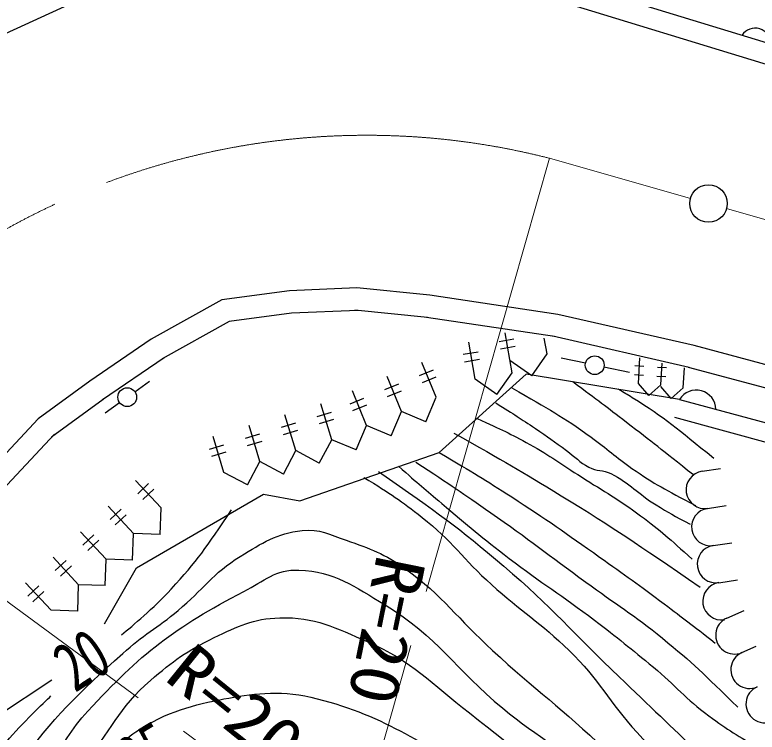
# Model space of a CAD drawing. Units: millimetres, scale not verified. Extents: x 40000 to 680000, y 20000 to 380000.
# Drawn here: x 450973 to 470744, y 296714 to 315824 of the extents above; entities that cross this region are included whole.
import ezdxf
from ezdxf.enums import TextEntityAlignment as Align

# ---------------------------------------------------------------- set-up
doc = ezdxf.new("R2010")
doc.units = ezdxf.units.MM
doc.header["$LTSCALE"] = 1000
doc.linetypes.add('CHAIN', pattern=[18.5, 12, -1.5, 3.5, -1.5])
for name, color, linetype, lineweight in [('M-BGD', 7, 'Continuous', 25), ('M-BMK', 2, 'CHAIN', 13), ('M-BMK-SRVR', 3, 'Continuous', 25)]:
    doc.layers.add(name, color=color, linetype=linetype, lineweight=lineweight)
doc.styles.add('ＭＳ ゴシック', font='')
doc.styles.get('ＭＳ ゴシック').set_extended_font_data('MS Gothic')

msp = doc.modelspace()

# ---------------------------------------------------------------- linework, layer by layer
at = {"layer": 'M-BGD'}
for p, q in [((463993, 317226), (473628, 314277)), ((463858, 316693), (473467, 313751)), ((450411, 315190), (452408, 316098)), ((458289, 308475), (456489, 308230)), ((460086, 308551), (458289, 308475)), ((462026, 308357), (460086, 308551)), ((456489, 308230), (454608, 307185)), ((465437, 307845), (462026, 308357)), ((458342, 307877), (456682, 307651)), ((460111, 307951), (458342, 307877)), ((461966, 307760), (460026, 307954)), ((469068, 307013), (465437, 307845)), ((456682, 307651), (454899, 306660)), ((465348, 307251), (461936, 307764)), ((464219, 306286), (464034, 307351)), ((468934, 306428), (465303, 307260)), ((454608, 307185), (452968, 306064)), ((463234, 306115), (463062, 307100)), ((464266, 307183), (463872, 307115)), ((465147, 306789), (465073, 307214)), ((464300, 306986), (463906, 306918)), ((485122, 302726), (469068, 307013)), ((454946, 306689), (453306, 305568)), ((463311, 306839), (462917, 306771)), ((464740, 306210), (465147, 306789)), ((466172, 306541), (465520, 306678)), ((467581, 306005), (467623, 306682)), ((462193, 305636), (461816, 306563)), ((463345, 306642), (462951, 306573)), ((464740, 306210), (464161, 306617)), ((467729, 306455), (467490, 306470)), ((468180, 305968), (468216, 306547)), ((462114, 306360), (461743, 306209)), ((463812, 305708), (464219, 306286)), ((467346, 306294), (466661, 306438)), ((468328, 306418), (468089, 306433)), ((468776, 305883), (468809, 306420)), ((484968, 302146), (468914, 306433)), ((452968, 306064), (451596, 305061)), ((454170, 305784), (454560, 306062)), ((461267, 305259), (460889, 306186)), ((462189, 306175), (461819, 306024)), ((462278, 304163), (464588, 306251)), ((463812, 305708), (463234, 306115)), ((468678, 305578), (464588, 306251)), ((467715, 306216), (467475, 306230)), ((468313, 306179), (468074, 306193)), ((461188, 305983), (460817, 305832)), ((467862, 305687), (467581, 306005)), ((467862, 305687), (468180, 305968)), ((468458, 305602), (468177, 305920)), ((468458, 305602), (468776, 305883)), ((460340, 304882), (459963, 305808)), ((461263, 305798), (460893, 305647)), ((453322, 305579), (451950, 304576)), ((453380, 305220), (453763, 305494)), ((459414, 304505), (459124, 305462)), ((460262, 305606), (459891, 305455)), ((461918, 304985), (462193, 305636)), ((468678, 305578), (485198, 301085)), ((460337, 305421), (459967, 305270)), ((458457, 304215), (458167, 305172)), ((459402, 305233), (459020, 305117)), ((460992, 304608), (461267, 305259)), ((461918, 304985), (461267, 305259)), ((485058, 300605), (468547, 305095)), ((451596, 305061), (445259, 298315)), ((457500, 303925), (457210, 304882)), ((458445, 304943), (458063, 304827)), ((459460, 305042), (459078, 304926)), ((460066, 304231), (460340, 304882)), ((460992, 304608), (460340, 304882)), ((458504, 304751), (458121, 304635)), ((452033, 304650), (445696, 297904)), ((456543, 303634), (456253, 304591)), ((457489, 304653), (457106, 304537)), ((459081, 303882), (459414, 304505)), ((460066, 304231), (459414, 304505)), ((456532, 304362), (456149, 304246)), ((457547, 304461), (457164, 304345)), ((456590, 304171), (456207, 304055)), ((458124, 303591), (458457, 304215)), ((459081, 303882), (458457, 304215)), ((458564, 302879), (462278, 304163)), ((457167, 303301), (457500, 303925)), ((458124, 303591), (457500, 303925)), ((469277, 303663), (469771, 303737)), ((457167, 303301), (456543, 303634)), ((454868, 302686), (454187, 303418)), ((454537, 303335), (454245, 303062)), ((454674, 303188), (454381, 302916)), ((454209, 301093), (457598, 303055)), ((457598, 303055), (458564, 302879)), ((454136, 302005), (453455, 302737)), ((469425, 302674), (469920, 302748)), ((453805, 302653), (453513, 302381)), ((453942, 302507), (453649, 302234)), ((454843, 301980), (454868, 302686)), ((453404, 301323), (452723, 302055)), ((453073, 301972), (452781, 301699)), ((454111, 301298), (454136, 302005)), ((454843, 301980), (454136, 302005)), ((453210, 301826), (452917, 301553)), ((469574, 301685), (470068, 301759)), ((452672, 300642), (451991, 301374)), ((453379, 300617), (453404, 301323)), ((454111, 301298), (453404, 301323)), ((452342, 301291), (452049, 301018)), ((452478, 301144), (452185, 300872)), ((453365, 299599), (454209, 301093)), ((469722, 300696), (470217, 300771)), ((451940, 299961), (451259, 300692)), ((451610, 300609), (451317, 300337)), ((452647, 299935), (452672, 300642)), ((453379, 300617), (452672, 300642)), ((451746, 300463), (451453, 300190)), ((452647, 299935), (451940, 299961)), ((469937, 299750), (470394, 299952)), ((470340, 298835), (470717, 299001)), ((450394, 297077), (451957, 298106))]:
    msp.add_line(p, q, dxfattribs=at)
for centre in [(466417, 306490), (453967, 305639)]:
    msp.add_circle(centre, 250, dxfattribs=at)
for centre, radius, start, end in [((470689, 315054), 417, 359.2388, 146.7184), ((469122, 305306), 521, 1.0454, 148.525), ((469351, 303169), 500, 98.5334, 278.5334), ((469499, 302180), 500, 98.5334, 278.5334), ((469648, 301191), 500, 98.5334, 278.5334), ((469796, 300202), 500, 98.5334, 278.5334), ((470139, 299293), 500, 113.8102, 293.8102), ((470542, 298378), 500, 113.8102, 293.8102), ((470946, 297463), 500, 113.8102, 293.8102)]:
    msp.add_arc(centre, radius, start, end, dxfattribs=at)
for points, knots in [([(464212, 305890), (465230, 305297), (465535, 305141), (466323, 304572), (466756, 304260), (466970, 304046), (467409, 303742), (468036, 303305), (468287, 303186), (469098, 302756)], [0, 0, 0, 0, 1, 1, 1, 2, 2, 2, 3, 3, 3, 3]), ([(469046, 303565), (468187, 304250), (467966, 304428), (467263, 304967), (466708, 305393), (466529, 305528), (465832, 306046)], [0, 0, 0, 0, 1, 1, 1, 2, 2, 2, 2]), ([(469589, 304008), (468590, 304803), (468320, 305069), (467419, 305621), (467272, 305711), (467222, 305747), (467038, 305848)], [0, 0, 0, 0, 1, 1, 1, 2, 2, 2, 2]), ([(463782, 305487), (464294, 305164), (464431, 305079), (464837, 304803), (465164, 304581), (465344, 304452), (465664, 304221), (465901, 304049), (466005, 303908), (466264, 303772), (466475, 303661), (466638, 303709), (466851, 303601), (467359, 303342), (467565, 303067), (468051, 302769), (468399, 302555), (468522, 302484), (468961, 302251)], [0, 0, 0, 0, 1, 1, 1, 2, 2, 2, 3, 3, 3, 4, 4, 4, 5, 5, 5, 6, 6, 6, 6]), ([(463286, 305067), (463957, 304765), (464153, 304675), (464685, 304380), (465241, 304071), (465529, 303856), (466064, 303512), (466683, 303115), (467050, 302920), (467639, 302479), (468201, 302057), (468390, 301888), (469015, 301318)], [0, 0, 0, 0, 1, 1, 1, 2, 2, 2, 3, 3, 3, 4, 4, 4, 4]), ([(462668, 304682), (464052, 303905), (464424, 303687), (465527, 303012), (467002, 302109), (467473, 301775), (469227, 300579)], [0, 0, 0, 0, 1, 1, 1, 2, 2, 2, 2]), ([(462278, 304163), (463214, 303610), (463465, 303457), (464210, 302979), (465140, 302382), (465642, 302017), (466546, 301380), (467224, 300902), (467601, 300631), (468264, 300133), (468801, 299730), (468972, 299598), (469626, 299086)], [0, 0, 0, 0, 1, 1, 1, 2, 2, 2, 3, 3, 3, 4, 4, 4, 4]), ([(461653, 303909), (462622, 303270), (462877, 303098), (463649, 302560), (464652, 301861), (465191, 301436), (466178, 300714), (466976, 300130), (467454, 299842), (468221, 299217), (469045, 298546), (469312, 298277), (470227, 297377)], [0, 0, 0, 0, 1, 1, 1, 2, 2, 2, 3, 3, 3, 4, 4, 4, 4]), ([(461194, 303800), (461744, 303314), (461890, 303189), (462343, 302805), (463033, 302220), (463423, 301895), (464141, 301344), (465010, 300677), (465540, 300362), (466411, 299697), (467035, 299221), (467378, 298945), (467982, 298443), (468571, 297954), (468838, 297603), (469455, 297150), (469982, 296762), (470191, 296635), (470867, 296249)], [0, 0, 0, 0, 1, 1, 1, 2, 2, 2, 3, 3, 3, 4, 4, 4, 5, 5, 5, 6, 6, 6, 6]), ([(460266, 303501), (461012, 303048), (461243, 302890), (461823, 302435), (462613, 301816), (462921, 301318), (463666, 300646), (464455, 299936), (464978, 299629), (465739, 298887), (466530, 298115), (466797, 297522), (467544, 296707), (469222, 294873), (470386, 294065), (472103, 292268), (473392, 290918), (473936, 289984), (475332, 288745), (477130, 287148), (478315, 286456), (480376, 285216), (482628, 283861), (484011, 283307), (486425, 282264), (487467, 281814), (488095, 281674), (489161, 281282), (490817, 280674), (491342, 280460), (493377, 279661)], [0, 0, 0, 0, 1, 1, 1, 2, 2, 2, 3, 3, 3, 4, 4, 4, 5, 5, 5, 6, 6, 6, 7, 7, 7, 8, 8, 8, 9, 9, 9, 10, 10, 10, 10]), ([(460660, 303660), (462274, 302531), (462754, 302193), (463999, 301133), (465266, 300055), (465867, 299331), (467071, 298184), (468682, 296650), (469560, 295765), (471211, 294274), (472719, 292912), (473590, 292177), (475161, 290889), (476674, 289650), (477493, 288909), (479115, 287816), (481428, 286256), (482835, 285533), (485371, 284370), (486976, 283635), (487946, 283386), (489638, 282879), (491410, 282348), (492044, 282216), (494237, 281744)], [0, 0, 0, 0, 1, 1, 1, 2, 2, 2, 3, 3, 3, 4, 4, 4, 5, 5, 5, 6, 6, 6, 7, 7, 7, 8, 8, 8, 8]), ([(453816, 299306), (454124, 299562), (454660, 300006), (455133, 300522), (455835, 301289), (456070, 301622), (456746, 302638)], [0, 0, 0, 0, 1, 1, 1, 2, 2, 2, 2]), ([(425163, 262017), (427449, 263453), (428022, 263813), (429852, 264968), (432052, 266356), (433511, 266827), (435479, 268528), (437951, 270663), (439150, 272104), (441080, 274739), (442203, 276271), (442841, 277143), (443697, 278839), (445227, 281871), (445941, 283644), (447203, 286798), (447855, 288429), (448110, 289386), (448778, 291010), (449569, 292933), (449864, 294121), (451067, 295817), (451990, 297118), (452666, 297736), (453846, 298810), (454386, 299302), (454763, 299488), (455324, 299956), (455981, 300503), (456244, 300950), (456976, 301394), (457573, 301757), (457932, 302012), (458627, 302085), (459093, 302133), (459357, 301982), (459799, 301827), (460444, 301600), (460823, 301469), (461376, 301067), (462380, 300336), (462777, 299729), (463694, 298892), (464846, 297839), (465562, 297326), (466693, 296250), (467755, 295237), (468233, 294555), (469244, 293490), (471169, 291461), (472241, 290318), (474215, 288336), (474981, 287566), (475351, 287067), (476197, 286386), (477185, 285591), (477806, 285227), (478902, 284589), (481031, 283351), (482207, 282597), (484482, 281654), (485324, 281304), (485827, 281191), (486679, 280865), (488088, 280324), (488806, 279840), (490230, 279338), (491305, 278958), (491693, 278840), (493023, 278484)], [0, 0, 0, 0, 1, 1, 1, 2, 2, 2, 3, 3, 3, 4, 4, 4, 5, 5, 5, 6, 6, 6, 7, 7, 7, 8, 8, 8, 9, 9, 9, 10, 10, 10, 11, 11, 11, 12, 12, 12, 13, 13, 13, 14, 14, 14, 15, 15, 15, 16, 16, 16, 17, 17, 17, 18, 18, 18, 19, 19, 19, 20, 20, 20, 21, 21, 21, 22, 22, 22, 23, 23, 23, 23]), ([(424931, 261223), (425514, 261572), (425684, 261682), (426196, 261918), (426575, 262094), (426811, 262139), (427186, 262324), (428548, 262995), (429171, 263619), (430489, 264372), (431515, 264958), (432126, 265223), (433137, 265834), (435124, 267036), (436253, 267738), (437959, 269313), (438352, 269676), (438443, 269994), (438777, 270411), (439151, 270878), (439386, 271119), (439770, 271578), (440564, 272528), (441076, 273011), (441786, 274025), (442721, 275358), (443218, 276126), (444023, 277541), (445096, 279431), (445629, 280534), (446488, 282531), (446957, 283623), (447065, 284293), (447451, 285417), (448091, 287285), (448402, 288349), (449112, 290192), (449545, 291317), (449869, 292179), (450319, 293031), (450549, 293467), (450843, 293835), (451168, 294357), (451870, 295487), (452025, 296292), (452921, 297275), (454296, 298785), (455255, 299520), (457069, 300459), (457616, 300742), (457923, 301060), (458538, 301032), (459504, 300989), (460006, 300605), (460833, 300104), (462228, 299260), (462715, 298393), (463967, 297349), (464948, 296530), (465642, 296245), (466569, 295366), (467959, 294049), (468561, 293140), (469773, 291657), (471139, 289984), (471611, 288800), (473122, 287257), (474608, 285740), (475504, 284911), (477299, 283775), (478355, 283108), (479069, 282961), (480208, 282446), (481423, 281897), (482121, 281628), (483327, 281059), (484206, 280643), (484682, 280374), (485563, 279963), (487714, 278960), (488504, 278728), (491218, 277743)], [0, 0, 0, 0, 1, 1, 1, 2, 2, 2, 3, 3, 3, 4, 4, 4, 5, 5, 5, 6, 6, 6, 7, 7, 7, 8, 8, 8, 9, 9, 9, 10, 10, 10, 11, 11, 11, 12, 12, 12, 13, 13, 13, 14, 14, 14, 15, 15, 15, 16, 16, 16, 17, 17, 17, 18, 18, 18, 19, 19, 19, 20, 20, 20, 21, 21, 21, 22, 22, 22, 23, 23, 23, 24, 24, 24, 25, 25, 25, 26, 26, 26, 27, 27, 27, 27]), ([(424377, 260285), (425020, 260470), (426200, 260810), (427272, 261364), (428075, 261779), (428422, 262185), (429212, 262624), (430472, 263323), (431312, 263452), (432561, 264172), (434468, 265271), (435528, 265936), (437212, 267354), (438647, 268561), (439243, 269464), (440463, 270889), (441694, 272326), (442424, 273110), (443472, 274686), (444577, 276349), (445105, 277347), (445970, 279147), (446954, 281195), (447272, 282444), (448143, 284543), (448924, 286423), (449591, 287388), (450202, 289330), (450572, 290504), (450624, 291462), (450952, 292391), (451264, 293276), (451574, 294135), (452227, 295110), (452433, 295417), (452587, 295561), (452817, 295851), (453510, 296724), (453745, 297358), (454585, 298090), (455187, 298614), (455559, 298887), (456279, 299231), (456923, 299538), (457314, 299738), (458027, 299759), (458976, 299787), (459501, 299498), (460372, 299120), (461557, 298605), (462060, 298013), (463083, 297224), (464404, 296204), (465127, 295603), (466318, 294435), (467450, 293325), (468257, 292420), (469033, 291417), (469885, 290315), (470482, 289117), (471491, 287697), (472352, 286485), (472755, 285727), (473807, 284675), (474485, 283997), (474998, 283769), (475759, 283185), (476672, 282485), (476957, 282263), (478090, 281385)], [0, 0, 0, 0, 1, 1, 1, 2, 2, 2, 3, 3, 3, 4, 4, 4, 5, 5, 5, 6, 6, 6, 7, 7, 7, 8, 8, 8, 9, 9, 9, 10, 10, 10, 11, 11, 11, 12, 12, 12, 13, 13, 13, 14, 14, 14, 15, 15, 15, 16, 16, 16, 17, 17, 17, 18, 18, 18, 19, 19, 19, 20, 20, 20, 21, 21, 21, 22, 22, 22, 23, 23, 23, 23]), ([(423770, 259341), (426490, 260275), (427326, 260584), (429505, 261612), (432026, 262801), (433398, 263585), (435689, 265173), (437031, 266103), (437797, 266624), (438985, 267745), (439355, 268094), (439493, 268354), (439812, 268750), (441788, 271197), (442893, 272573), (444723, 275132), (445447, 276146), (445779, 276768), (446352, 277874), (447224, 279559), (447465, 280616), (448178, 282374), (448867, 284072), (449326, 284995), (449942, 286721), (450355, 287880), (450639, 288518), (450910, 289718), (451059, 290382), (451019, 290778), (451177, 291441), (451311, 291999), (451586, 292366), (451738, 292800), (451832, 293069), (451854, 293348), (451993, 293677), (452257, 294305), (452661, 294827), (453137, 295533), (453484, 296049), (453780, 296448), (454195, 296723), (455010, 297264), (455772, 297451), (456541, 297598), (457253, 297733), (457975, 297842), (458859, 297644), (460696, 297231), (461907, 296335), (463239, 295633), (464461, 294989), (465431, 294516), (466244, 293768), (467453, 292655), (468031, 291491), (468784, 290413), (469476, 289421), (470101, 288454), (470873, 287155), (471084, 286801), (471204, 286603), (471381, 286232), (471747, 285466), (471782, 285117), (471998, 284147)], [0, 0, 0, 0, 1, 1, 1, 2, 2, 2, 3, 3, 3, 4, 4, 4, 5, 5, 5, 6, 6, 6, 7, 7, 7, 8, 8, 8, 9, 9, 9, 10, 10, 10, 11, 11, 11, 12, 12, 12, 13, 13, 13, 14, 14, 14, 15, 15, 15, 16, 16, 16, 17, 17, 17, 18, 18, 18, 19, 19, 19, 20, 20, 20, 21, 21, 21, 22, 22, 22, 22]), ([(425246, 263005), (427084, 264051), (427663, 264328), (429071, 265384), (429808, 265937), (430165, 266318), (430907, 266864), (432069, 267719), (432827, 268048), (433964, 268936), (435618, 270228), (436545, 270972), (437987, 272498), (439100, 273676), (439412, 274588), (440269, 275963), (442477, 279504), (443831, 281446), (445561, 285243), (446602, 287529), (446803, 288963), (447743, 291292), (447960, 291830), (448117, 292117), (448397, 292624), (448530, 292867), (448622, 292992), (448767, 293228), (449541, 294489), (449787, 295332), (450749, 296457), (451181, 296963), (451735, 297488), (451935, 297679)], [0, 0, 0, 0, 1, 1, 1, 2, 2, 2, 3, 3, 3, 4, 4, 4, 5, 5, 5, 6, 6, 6, 7, 7, 7, 8, 8, 8, 9, 9, 9, 10, 10, 10, 11, 11, 11, 11])]:
    msp.add_open_spline(points, degree=3, knots=knots, dxfattribs=at)
at = {"layer": 'M-BMK'}
for p, q in [((465215, 312003), (458370, 287958)), ((465215, 312003), (468966, 310935)), ((469928, 310661), (503646, 301063)), ((444592, 304743), (464725, 289923))]:
    msp.add_line(p, q, dxfattribs=at)
msp.add_arc((460343, 292920), 19695, 75.6777, 144.1809, dxfattribs=at)
at = {"layer": 'M-BMK-SRVR'}
msp.add_circle((469447, 310798), 500, dxfattribs=at)

# ---------------------------------------------------------------- texts
at = {"layer": 'M-BGD', "style": 'ＭＳ ゴシック', "width": 0.7}
for s, rotation, p in [('20', 32.533, (452748, 298648)), ('25', 31.311, (454462, 296183))]:
    msp.add_text(s, height=1320, rotation=rotation, dxfattribs=at).set_placement(p, align=Align.MIDDLE_CENTER)
at = {"layer": 'M-BMK', "style": 'ＭＳ ゴシック', "width": 1.1}
for rotation, p in [(258.496, (461133, 297360)), (321.024, (458817, 296671))]:
    msp.add_text('R=20', height=1320, rotation=rotation, dxfattribs=at).set_placement(p, align=Align.TOP_RIGHT)

doc.saveas('drawing.dxf')
